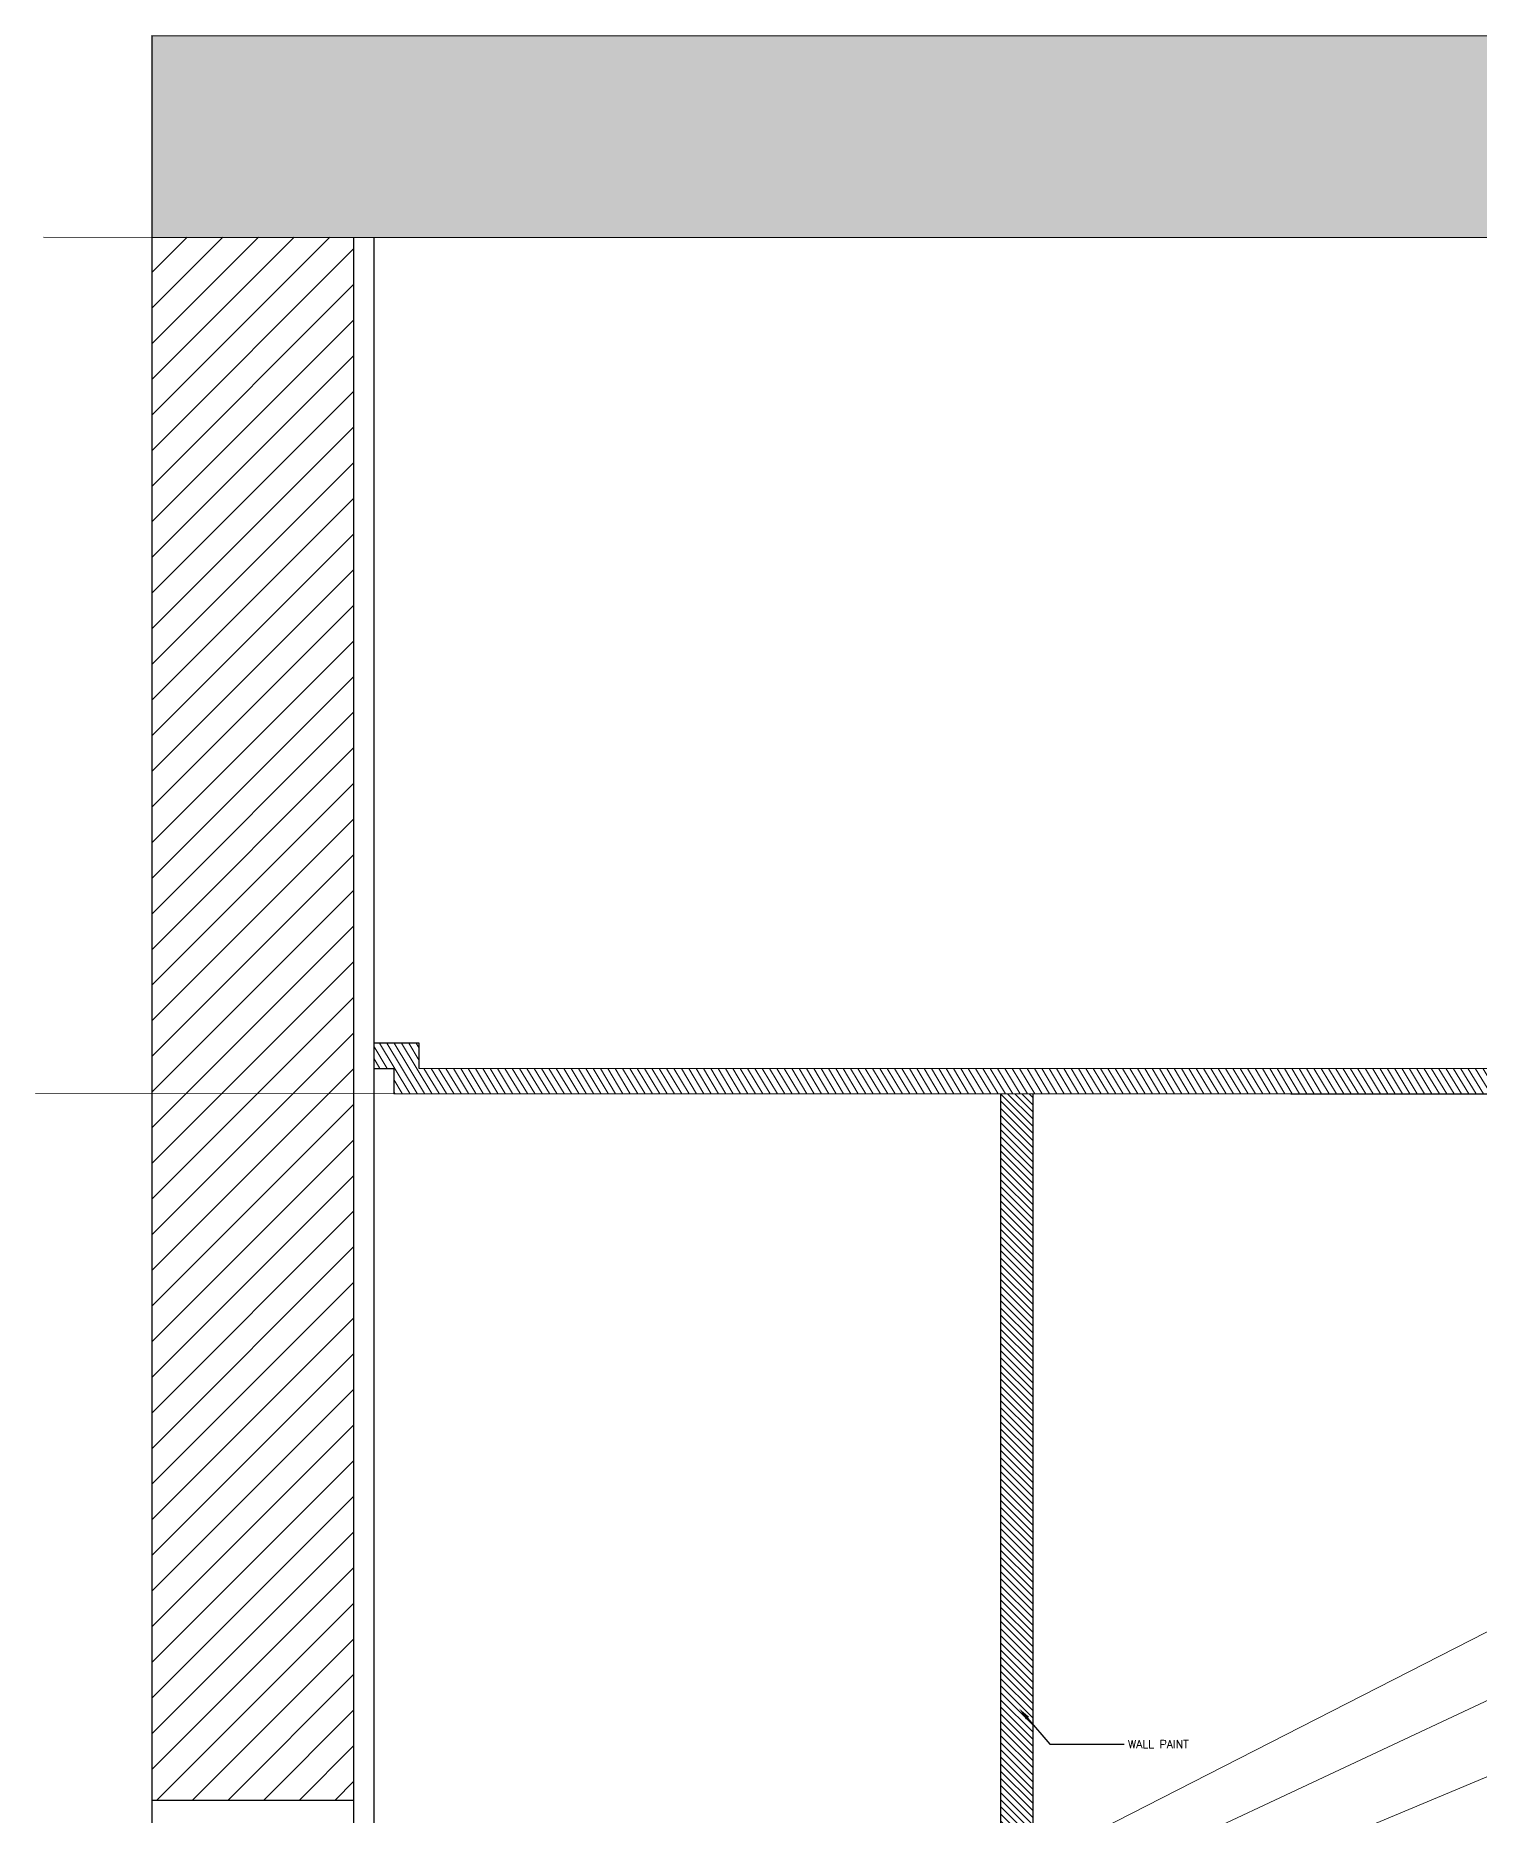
# Model space of a CAD drawing. Header units: inches. Extents: x -12478 to 399182, y -23212 to 525552.
# Drawn here: x 83249 to 84681, y -6486 to -4720 of the extents above; entities that cross this region are included whole.
import ezdxf
from ezdxf import colors
from ezdxf.entities.mleader import LeaderData, LeaderLine
from ezdxf.math import Vec2, Vec3

# ---------------------------------------------------------------- set-up
doc = ezdxf.new("R2010")
doc.units = ezdxf.units.IN
doc.header["$LTSCALE"] = 1000
doc.header["$MEASUREMENT"] = 0
doc.linetypes.add('DASHED', pattern=[0.75, 0.5, -0.25])
doc.linetypes.add('HIDDEN', pattern=[0.375, 0.25, -0.125])
for name, color, linetype, lineweight in [('06 Menuiserie Coupe', 113, 'Continuous', 25), ('10 Décors et Achures', 54, 'Continuous', 5), ('CQ Gypsum Hatch', 8, 'Continuous', 20), ('ID-NOTES', 3, 'Continuous', 0)]:
    doc.layers.add(name, color=color, linetype=linetype, lineweight=lineweight)
for name, color, linetype in [('A-Hidden', 8, 'HIDDEN'), ('CQ Grg Gypsum', 41, 'Continuous'), ('Layer3', 3, 'Continuous'), ('Layer7', 8, 'Continuous'), ('SM-NOTE', 7, 'Continuous')]:
    doc.layers.add(name, color=color, linetype=linetype)
doc.styles.add('SM-ANNO-00', font='romans.shx')
doc.styles.add('ZZ-Dim All', font='romans.shx', dxfattribs={"width": 0.8})
doc.dimstyles.new('DIM 0200', dxfattribs={"dimscale": 200, "dimtxt": 1, "dimasz": 0.8, "dimexe": 0.5, "dimexo": 1, "dimgap": 0.4, "dimtad": 1, "dimdec": 0, "dimrnd": 10, "dimdsep": 46, "dimtxsty": 'ZZ-Dim All', "dimblk1": 'ARCHTICK', "dimblk2": 'ARCHTICK', "dimsah": 1, "dimcen": 1, "dimdle": 0.5, "dimclrd": 256, "dimclre": 256, "dimclrt": 256, "dimadec": 0, "dimazin": 2, "dimtfac": 1, "dimtdec": 0, "dimtix": 1, "dimtmove": 2, "dimatfit": 2, "dimfxl": 1, "dimfxlon": 1, "dimtolj": 1, "dimtzin": 0, "dimlwd": -1, "dimlwe": -1, "dimarcsym": 0})

# ---------------------------------------------------------------- blocks, each defined once
blk = doc.blocks.new('_ARCHTICK')
at = {"color": 0, "linetype": 'ByBlock', "const_width": 0.15}
blk.add_lwpolyline([(-0.5, -0.5), (0.5, 0.5)], dxfattribs=at)

msp = doc.modelspace()

# ---------------------------------------------------------------- hatches: boundary and pattern name
at = {"layer": '10 Décors et Achures'}
h = msp.add_hatch(dxfattribs=at)
h.set_pattern_fill('ANSI31', color=256, scale=40, angle=90, style=0)
h.set_pattern_definition([(135, (22435.0517, -1.6597), (-3.5355339, -3.5355339), [])])
h.paths.add_polyline_path([(84238.4, -5769.8), (84206.4, -5769.8), (84206.4, -6561.3), (84206.4, -6576.3), (84224.9, -6576.3), (84224.9, -6561.3), (84238.4, -6561.3)])
at = {"layer": 'CQ Gypsum Hatch'}
h = msp.add_hatch(dxfattribs=at)
h.set_pattern_fill('ANSI31', color=256, scale=50, angle=76.0286, style=0)
h.set_pattern_definition([(121.0285767, (-237347.6025, -475848.583), (-5.35568947, -3.22165956), [])])
h.paths.add_polyline_path([(83584.4, -5719.6), (83584.4, -5744.6), (83604.4, -5744.6), (83604.4, -5769.6), (85383.9, -5770.1), (85383.9, -5745.1), (85403.9, -5745.1), (85403.9, -5720.1), (85358.9, -5720.1), (85358.9, -5745.1), (83629.4, -5744.6), (83629.4, -5719.6)])
at = {"layer": 'Layer7'}
h = msp.add_hatch(dxfattribs=at)
h.set_pattern_fill('AR-CONC', color=256, scale=10, style=0)
h.set_pattern_definition([(50, (38581.566, 1356.64), (71.72602, -6.27521), [7.5, -82.5]), (355, (38581.566, 1356.64), (-13.87513, 75.21921), [6, -66]), (100.4514, (38587.54, 1356.12), (57.85094, 68.94395), [6.37402, -70.11421]), (46.1842, (38581.566, 1376.64), (106.7241, -16.5519), [11.25, -123.75]), (96.6356, (38590.46, 1375.26), (93.46627, 97.41179), [9.56103, -105.1713]), (351.1842, (38581.57, 1376.64), (93.4662, 97.41186), [9, -99]), (21, (38591.566, 1371.64), (59.690705, -40.26189), [7.5, -82.5]), (326, (38591.566, 1371.64), (24.33153, 72.515), [6, -66]), (71.4514, (38596.54, 1368.285), (84.02226, 32.25305), [6.37402, -70.11421]), (37.5, (38581.566, 1356.64), (1.215986, 33.289385), [0, -65.2, 0, -67, 0, -66.25]), (7.5, (38581.566, 1356.64), (26.306954, 39.44117), [0, -38.2, 0, -63.7, 0, -25.25]), (327.5, (38559.266, 1356.64), (53.382244, -2.255487), [0, -25, 0, -78, 0, -103.5]), (317.5, (38549.266, 1356.64), (58.318617, 10.0105), [0, -32.5, 0, -51.8, 0, -73.5])])
h.paths.add_polyline_path([(83364.3, -4720.6), (83364.3, -4920.6), (85624, -4920.6), (85624, -4720.6)])
h = msp.add_hatch(dxfattribs=at)
h.set_pattern_fill('ANSI31', color=256, scale=200, style=0)
h.set_pattern_definition([(45, (36452.094, 1307.14), (-17.67767, 17.67767), [])])
h.paths.add_polyline_path([(83564.4, -6470.1), (83364.3, -6470.1), (83364.3, -4920.1), (83564.4, -4920.1)])

# ---------------------------------------------------------------- linework, layer by layer
at = {"layer": '06 Menuiserie Coupe'}
for p, q in [((84206.4, -6561.3, 0), (84206.4, -5769.8, 0)), ((84238.4, -6561.3, 0), (84238.4, -5769.8, 0))]:
    msp.add_line(p, q, dxfattribs=at)
at = {"layer": 'A-Hidden', "linetype": 'DASHED', "lineweight": 0, "ltscale": 10}
for p, q in [((87755.9, -4920.6, 0), (83257, -4920.1, 0)), ((87755.9, -5770.1, 0), (83249, -5769.6, 0))]:
    msp.add_line(p, q, dxfattribs=at)
at = {"layer": 'CQ Grg Gypsum', "elevation": 0}
msp.add_lwpolyline([(83584.4, -5719.6), (83584.4, -5744.6), (83604.4, -5744.6), (83604.4, -5769.6), (85383.9, -5770.1), (85383.9, -5745.1), (85403.9, -5745.1), (85403.9, -5720.1), (85358.9, -5720.1), (85358.9, -5745.1), (83629.4, -5744.6), (83629.4, -5719.6), (83584.4, -5719.6)], dxfattribs=at)
at = {"layer": 'Layer3'}
for p, q in [((83364.3, -4720.1, 0), (85624, -4720.6, 0)), ((83364.3, -4720.1, 0), (83364.3, -9370.1, 0)), ((83364.3, -4920.1, 0), (85624, -4920.6, 0)), ((83564.4, -4920.1, 0), (83564.4, -9170.1, 0)), ((83584.4, -4920.1, 0), (83584.4, -9170.1, 0)), ((83364.3, -6470.6, 0), (83564.4, -6470.6, 0))]:
    msp.add_line(p, q, dxfattribs=at)

# ---------------------------------------------------------------- leaders
at = {"layer": 'ID-NOTES'}
for points in [[(84074.3, -6617.1), (85330.2, -5975.9), (86228.5, -5975.9)], [(84064.4, -6664.3), (85330.2, -6070.9), (86228.5, -6070.9)], [(84155.7, -6670.1), (85330.2, -6178.9), (86228.5, -6178.9)], [(84253.8, -6663.8), (85330.2, -6339), (86228.5, -6339)]]:
    msp.add_leader(points, dimstyle='DIM 0200', override={"dimasz": 0.2, "dimtad": 0, "dimclrd": 8}, dxfattribs=at)
at = {"layer": 'SM-NOTE', "color": 2}
ml = msp.add_multileader_mtext('Standard', dxfattribs=at)
ml.set_content('WALL PAINT', color=2, style='SM-ANNO-00')
ml.set_leader_properties(color=1)
ml.build(insert=Vec2(0, 0))
ml.multileader.update_dxf_attribs({"dogleg_length": 0.125, "arrow_head_size": 12.7, "scale": 4})
ctx = ml.context
ctx.base_point, ctx.scale, ctx.char_height, ctx.arrow_head_size, ctx.landing_gap_size, ctx.plane_origin = Vec3(84328.6, -6415, 0), 4, 7.94, 12.7, 3.97, Vec3(84074, -6321, 0)
notes = []
notes.append((ctx, [(0, (1, 1, 0), (84268.3, -6415, 0), (1, 0), 60.3, [(0, [(84224.6, -6379.5, 0), (84255, -6415, 0)], 0, [])])]))
ctx.mtext.insert, ctx.mtext.flow_direction = Vec3(84332.5, -6411, 0), 5
for ctx, leaders in notes:
    for number, flags, end, landing, length, lines in leaders:
        leader = LeaderData()
        leader.index, (leader.has_last_leader_line, leader.has_dogleg_vector, leader.attachment_direction) = number, flags
        leader.last_leader_point, leader.dogleg_vector, leader.dogleg_length = Vec3(end), Vec3(landing), length
        for number, points, colour, breaks in lines:
            line = LeaderLine()
            line.index, line.vertices, line.color, line.breaks = number, Vec3.list(points), colors.encode_raw_color(colour), breaks
            leader.lines.append(line)
        ctx.leaders.append(leader)

doc.saveas('drawing.dxf')
